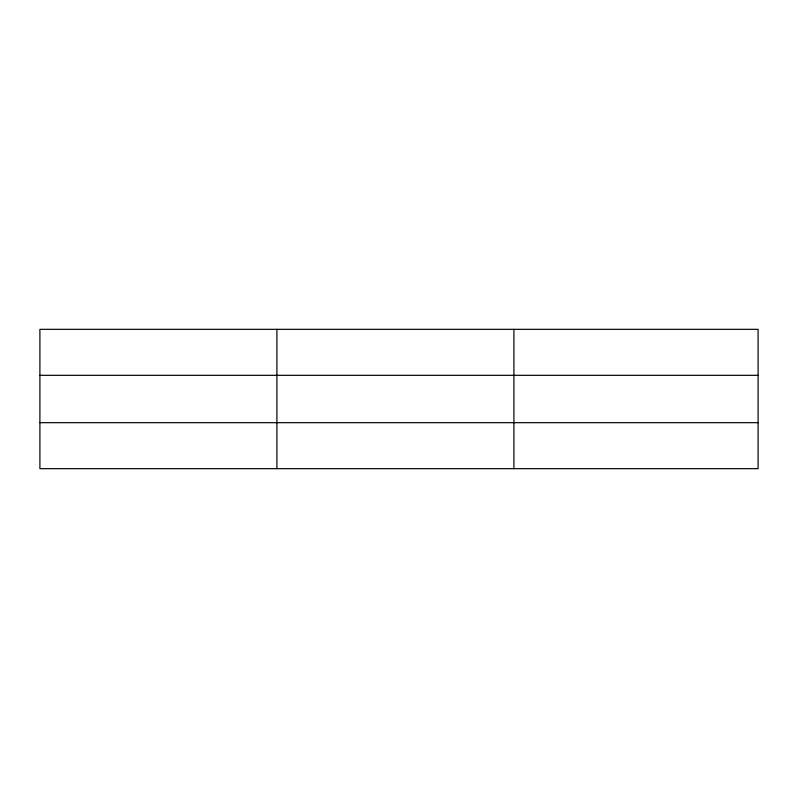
<?xml version="1.0" encoding="UTF-8"?>
<svg xmlns="http://www.w3.org/2000/svg" width="798" height="798" viewBox="0 0 798 798"><rect width="100%" height="100%" fill="white"/><g stroke="black" fill="none" stroke-linecap="round" stroke-linejoin="round"><path stroke-width="1.2" d="M276.906 329.335L276.906 468.665M513.912 329.335L513.912 468.665M758.1 375.319L758.1 329.335L39.9 329.335L39.9 468.665L758.1 468.665L758.1 375.319L39.9 375.319M39.9 422.681L758.1 422.681"/></g></svg>
